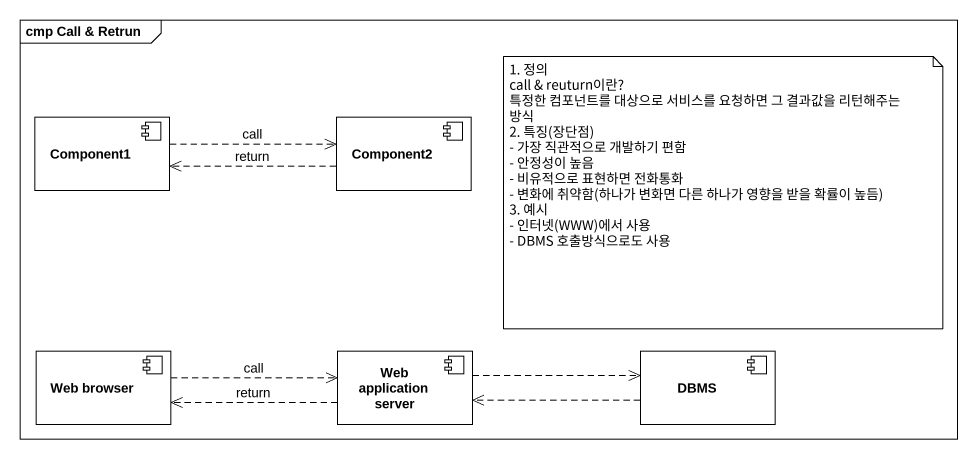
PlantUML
@startuml
mainframe cmp Call & Retrun
component Component1
component Component2
component "Web browser" as Web_browser
component "Web application server" as Web_application_server
component DBMS
Component1 .right.> Component2 : call
Component2 .left.> Component1 : return
Web_browser .right.> Web_application_server : call
Web_application_server .left.> Web_browser : return
Web_application_server .right.> DBMS
DBMS .left.> Web_application_server
note as N1
  1. 정의
  call & reuturn이란?
  특정한 컴포넌트를 대상으로 서비스를 요청하면 그 결과값을 리턴해주는 방식
  2. 특징(장단점)
  - 가장 직관적으로 개발하기 편함
  - 안정성이 높음
  - 비유적으로 표현하면 전화통화
  - 변화에 취약함(하나가 변화면 다른 하나가 영향을 받을 확률이 높듬)
  3. 예시
  - 인터넷(WWW)에서 사용
  - DBMS 호출방식으로도 사용
end note
@enduml
